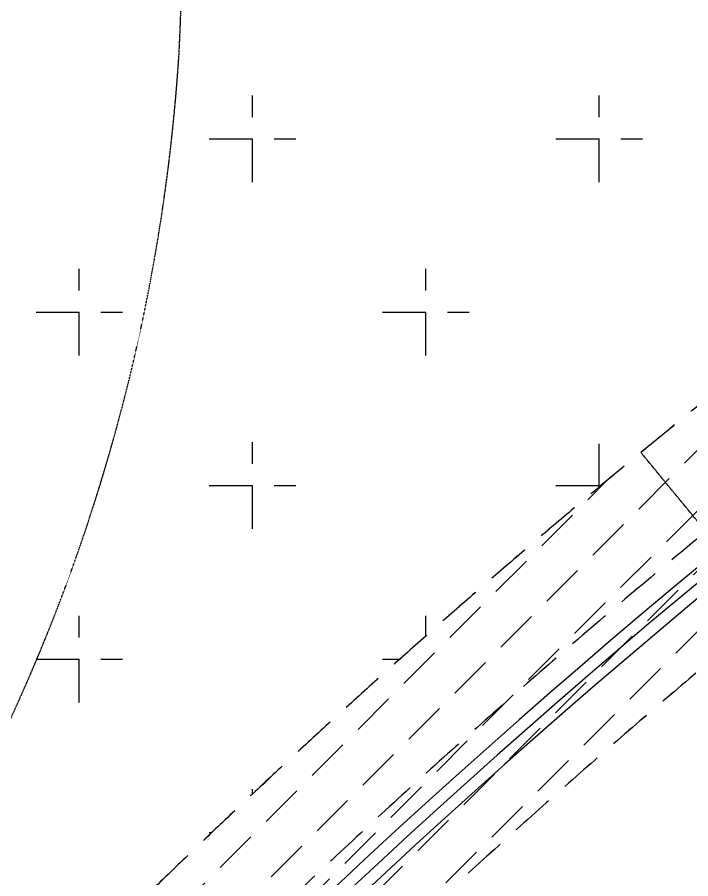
# Model space of a CAD drawing. Header units: millimetres. Extents: x 832728086 to 834530684, y 817551485 to 818349469.
# Drawn here: x 834295745 to 834305617, y 817894562 to 817907181 of the extents above; entities that cross this region are included whole.
import ezdxf

# ---------------------------------------------------------------- set-up
doc = ezdxf.new("R2010")
doc.units = ezdxf.units.MM
doc.header["$LTSCALE"] = 100
doc.linetypes.add('Hidden', pattern=[9.525, 6.35, -3.175])
doc.layers.add('+C-160', color=160, linetype='Hidden')
doc.layers.add('000-Tactile-l', color=8, linetype='Continuous')

# ---------------------------------------------------------------- blocks, each defined once
blk = doc.blocks.new('tactile')
at = {"layer": '000-Tactile-l', "ltscale": 5e-05}
for radius in [115.011, 114.836, 114.661]:
    blk.add_arc((834379.124, 817810.587), radius, 126.33538, 145.15238, dxfattribs=at)
blk = doc.blocks.new('A$C062A3D83')
at = {"layer": '+C-160'}
for p, q in [((-43944, -132516), (-9901, -98473)), ((-41646, -129334), (-10966, -98654)), ((-53633, -143089), (-9347, -98803)), ((-24138, -100495), (-24138, -99225)), ((-19058, -100495), (-19058, -99225)), ((-24773, -99860), (-23503, -99860)), ((-19693, -99860), (-18423, -99860)), ((-40706, -127510), (-14672, -101476)), ((-26678, -103035), (-26678, -101765)), ((-21598, -103035), (-21598, -101765)), ((-27313, -102400), (-26043, -102400)), ((-22233, -102400), (-20963, -102400)), ((-24138, -105575), (-24138, -104305)), ((-19058, -104961), (-19058, -104305)), ((-40105, -126025), (-18952, -104872)), ((-24773, -104940), (-23503, -104940)), ((-19693, -104940), (-19033, -104940)), ((-26678, -108115), (-26678, -106845)), ((-21598, -107142), (-21598, -106845)), ((-27313, -107480), (-26043, -107480)), ((-22233, -107480), (-21978, -107480)), ((-24138, -109456), (-24138, -109385)), ((-24773, -110020), (-24736, -110020))]:
    blk.add_line(p, q, dxfattribs=at)
at = {"layer": '+C-160', "ltscale": 0.001}
blk.add_line((-18448, -104455), (-16542, -106772), dxfattribs=at)
at = {"layer": '+C-160', "ltscale": 5e-05}
for centre, radius, start, end in [((-56608, -97004), 31433, 357.0148, 2.96), ((-52603, -96857), 27443, 333.0826, 356.2733)]:
    blk.add_arc(centre, radius, start, end, dxfattribs=at)
at = {"layer": '+C-160'}
for radius, start, end in [(115336, 124.25322, 145.15238), (116836, 126.33538, 139.00423), (113836, 126.33538, 145.15238)]:
    blk.add_arc((55791, -194673), radius, start, end, dxfattribs=at)
for major_axis, start_param, end_param in [((-106079, 48970), -0.504135, -0.283022), ((82381, 78563), 1.443285, 1.771704)]:
    blk.add_ellipse((55791, -194673), major_axis=major_axis, ratio=1, start_param=start_param, end_param=end_param, dxfattribs=at)

msp = doc.modelspace()

# ---------------------------------------------------------------- block references
at = {"layer": '+C-160', "ltscale": 5}
msp.add_blockref('A$C062A3D83', (834323333.3128, 818005260.0327), dxfattribs=at)
at = {"layer": '000-Tactile-l', "xscale": 1000, "yscale": 1000, "zscale": 1000}
msp.add_blockref('tactile', (-56.4905, -49.2817, -0.0703), dxfattribs=at)

doc.saveas('drawing.dxf')
